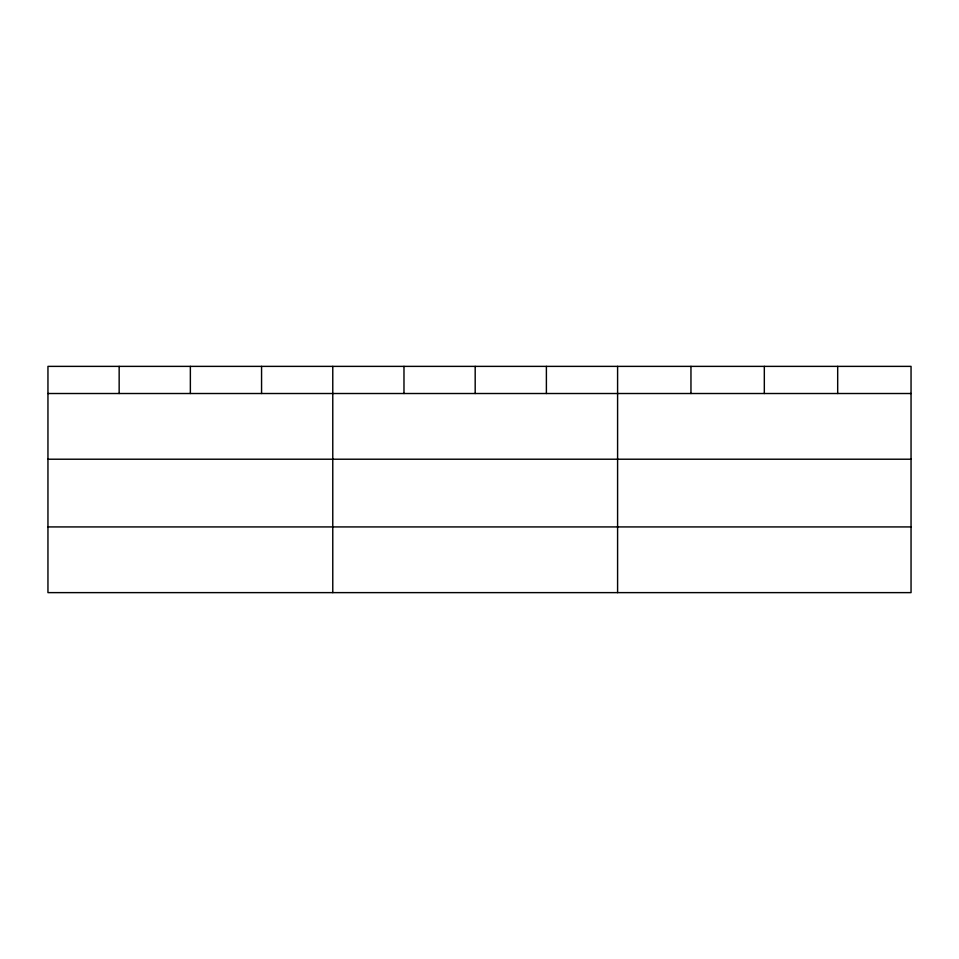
<?xml version="1.0" encoding="UTF-8"?>
<svg xmlns="http://www.w3.org/2000/svg" width="959" height="959" viewBox="0 0 959 959"><rect width="100%" height="100%" fill="white"/><g stroke="black" fill="none" stroke-linecap="round" stroke-linejoin="round"><path stroke-width="1.44" d="M911.05 459.217L911.05 366.374L47.95 366.374L47.95 592.626L911.05 592.626L911.05 459.217L47.95 459.217M47.95 393.514L911.05 393.514M47.95 526.923L911.05 526.923M837.686 366.374L837.686 393.514M764.323 366.374L764.323 393.514M690.959 366.374L690.959 393.514M617.596 366.374L617.596 592.626M546.39 366.374L546.39 393.514M475.184 366.374L475.184 393.514M403.979 366.374L403.979 393.514M332.773 366.374L332.773 592.626M261.567 366.374L261.567 393.514M190.362 366.374L190.362 393.514M119.156 366.374L119.156 393.514"/></g></svg>
